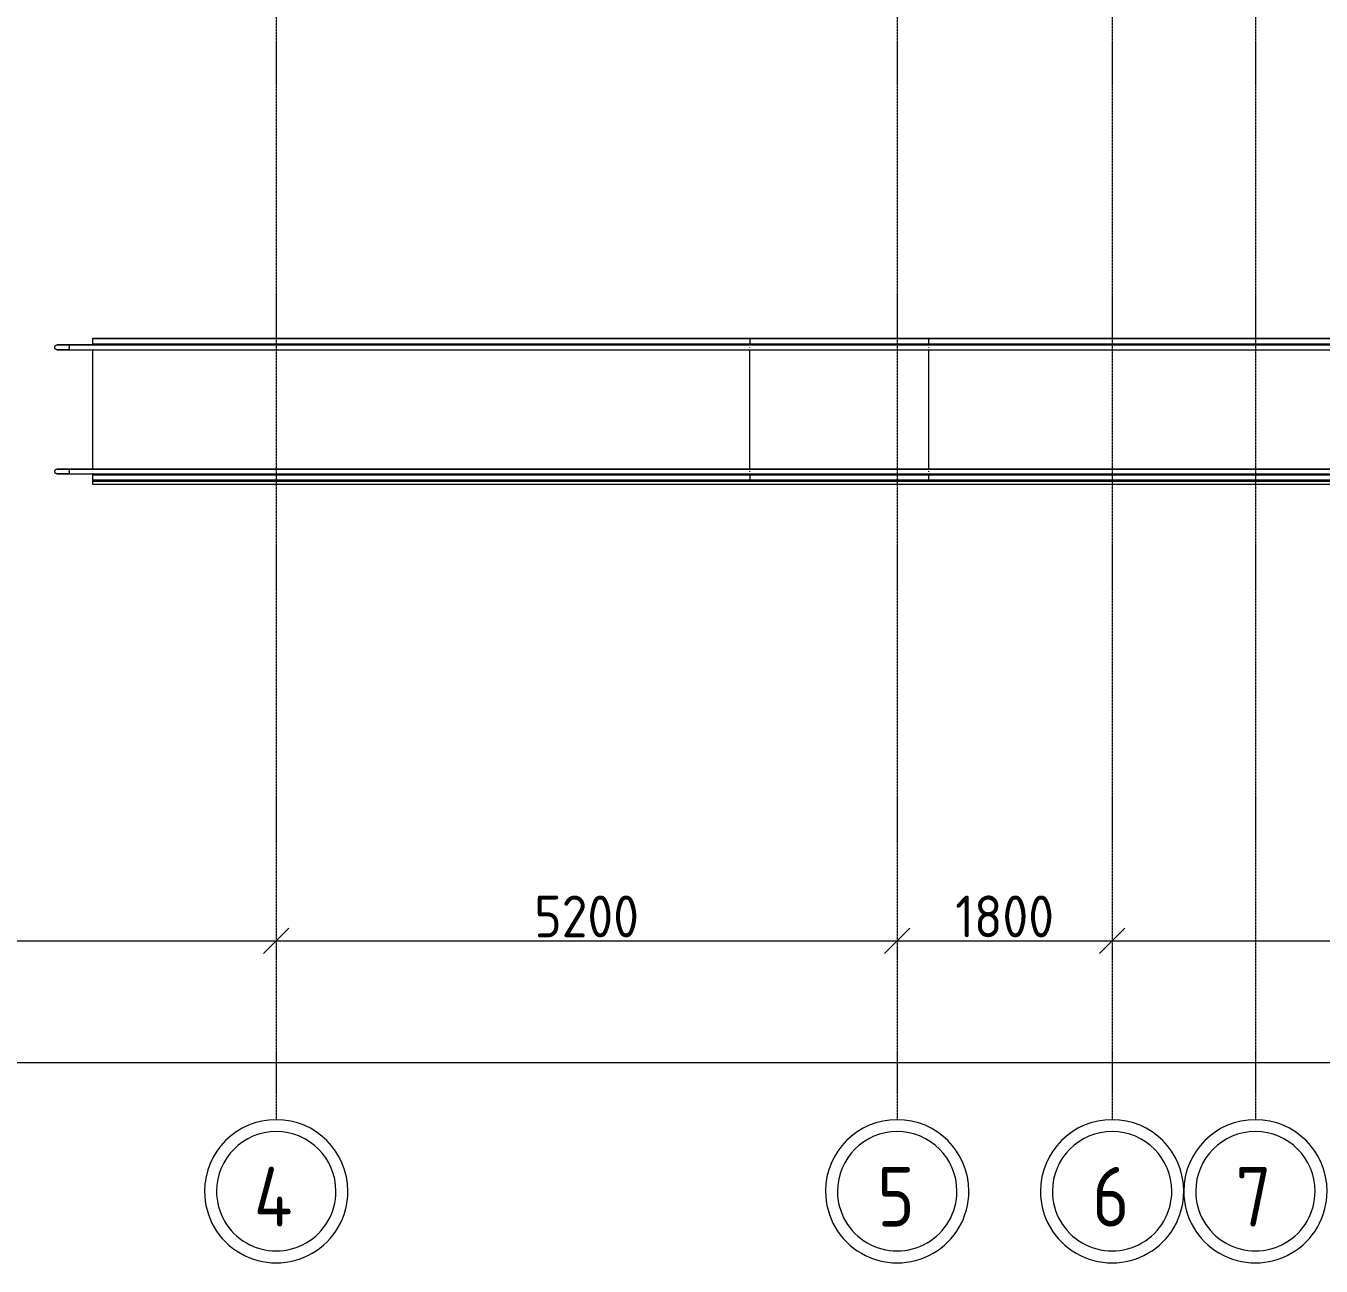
# Model space of a CAD drawing. Header units: millimetres. Extents: x -695119 to 412940, y -249585 to 622758.
# Drawn here: x -132812 to -121966, y 504638 to 515028 of the extents above; entities that cross this region are included whole.
import ezdxf

# ---------------------------------------------------------------- set-up
doc = ezdxf.new("R2010")
doc.units = ezdxf.units.MM
doc.linetypes.add('ADSK_Линия сетки', pattern=[25, 20, -2.5, 0, -2.5])
for name, color, linetype, lineweight in [('Балясины', 7, 'Continuous', 9), ('Ограждение', 8, 'Continuous', 9), ('Оси', 252, 'Continuous', 9), ('Пандус', 7, 'Continuous', 18), ('Перекрытия', 7, 'Continuous', 18), ('Поручни', 8, 'Continuous', 9), ('Размеры', 7, 'Continuous', 9)]:
    doc.layers.add(name, color=color, linetype=linetype, lineweight=lineweight)
doc.styles.add('GOST Common_1', font='', dxfattribs={"height": 250})
doc.styles.add('ISOCPEUR', font='isocpeur.ttf', dxfattribs={"width": 0.9, "height": 350})
doc.styles.get('GOST Common_1').set_extended_font_data('GOST type B')
doc.dimstyles.new('ADSK_Основной_3_5_мм', dxfattribs={"dimscale": 304.8, "dimtxt": 348.593412, "dimasz": 0.695866, "dimexe": 0.492126, "dimexo": 0.492126, "dimgap": 0.098425, "dimtad": 1, "dimdec": 0, "dimdsep": 46, "dimtxsty": 'ISOCPEUR', "dimblk1": 'OBLIQUE', "dimblk2": 'OBLIQUE', "dimsah": 1, "dimcen": 0.09, "dimdle": 0.492126, "dimazin": 0, "dimtfac": 1, "dimtdec": 4, "dimtix": 1, "dimtmove": 0, "dimatfit": 3, "dimfxl": 1, "dimtvp": 1, "dimtolj": 1, "dimtzin": 0, "dimlwd": 18, "dimlwe": 18, "dimarcsym": 2})

# ---------------------------------------------------------------- blocks, each defined once
blk = doc.blocks.new('Ограждение - Ограждение-3728732-План 1 этажа смеж')
at = {"layer": 'Поручни'}
for p, q in [((-17571, -27135), (-23071, -27135)), ((-23071, -27175), (-17571, -27175)), ((-16071, -27135), (-17571, -27135)), ((-17571, -27135), (-17571, -27175)), ((-17571, -27175), (-16071, -27175)), ((-10071, -27135), (-16071, -27135)), ((-16071, -27175), (-16071, -27135)), ((-16071, -27175), (-10071, -27175))]:
    blk.add_line(p, q, dxfattribs=at)
at = {"layer": 'Поручни', "flags": 128}
for points in [[(-23071, -27175), (-23071, -27174), (-23071, -27172), (-23071, -27169), (-23071, -27165), (-23071, -27160), (-23071, -27155), (-23071, -27150), (-23071, -27145), (-23071, -27141), (-23071, -27138), (-23071, -27136), (-23071, -27135)], [(-17571, -27136), (-17571, -27138), (-17571, -27141), (-17571, -27145), (-17571, -27150), (-17571, -27155), (-17571, -27160), (-17571, -27165), (-17571, -27169), (-17571, -27172), (-17571, -27174)], [(-16071, -27174), (-16071, -27172), (-16071, -27169), (-16071, -27165), (-16071, -27160), (-16071, -27155), (-16071, -27150), (-16071, -27145), (-16071, -27141), (-16071, -27138), (-16071, -27136)]]:
    blk.add_lwpolyline(points, dxfattribs=at)
blk = doc.blocks.new('Тип верхнего поручня - Верхний поручень_Внутренний_-3728760-План 1 этажа смеж')
at = {"layer": 'Ограждение'}
for p, q in [((-23073, -27085), (-23271, -27085)), ((-23271, -27103), (-23271, -27107)), ((-17570, -27085), (-23067, -27085)), ((-16070, -27085), (-17570, -27085)), ((-10070, -27085), (-16070, -27085)), ((-23271, -27125), (-23073, -27125)), ((-23067, -27125), (-17570, -27125)), ((-17570, -27125), (-16070, -27125)), ((-16070, -27125), (-10070, -27125))]:
    blk.add_line(p, q, dxfattribs=at)
at = {"layer": 'Ограждение', "flags": 128}
for points in [[(-23073, -27085), (-23070, -27085), (-23067, -27085)], [(-23067, -27125), (-23070, -27125), (-23073, -27125)]]:
    blk.add_lwpolyline(points, dxfattribs=at)
at = {"layer": 'Ограждение'}
for points in [[(-17571, -27107), (-17571, -27107), (-17571, -27105), (-17571, -27103), (-17571, -27103)], [(-16071, -27107), (-16071, -27107), (-16071, -27105), (-16071, -27103), (-16071, -27103)]]:
    blk.add_open_spline(points, degree=3, dxfattribs=at)
blk = doc.blocks.new('Тип верхнего поручня - D40 шаг 200-16091-План 1 этажа смеж')
at = {"layer": 'Ограждение'}
for p, q in [((0, 2), (0, 0)), ((0, 0), (0, -2))]:
    blk.add_line(p, q, dxfattribs=at)
at = {"layer": 'Ограждение', "flags": 128}
for points in [[(0, 20), (4, 20), (8, 20), (12, 20), (16, 20), (20, 20), (24, 20), (28, 20), (31, 20), (35, 20), (39, 20), (43, 20), (46, 20), (50, 20), (53, 20), (56, 20), (60, 20), (63, 20), (66, 20), (69, 20), (72, 20), (74, 20), (77, 20), (80, 20), (82, 20), (84, 20), (86, 20), (88, 20), (90, 20), (92, 20), (93, 20), (95, 20), (96, 20), (97, 20), (98, 20), (99, 20), (99, 20), (100, 20), (100, 20), (100, 20), (100, 20)], [(100, 20), (100, 20), (100, 20), (99, 20), (99, 20), (98, 20), (97, 20), (96, 20), (95, 20), (94, 20), (92, 20), (90, 20), (89, 20), (87, 20), (85, 20), (83, 20), (80, 20), (78, 20), (75, 20), (72, 20), (70, 20), (67, 20), (64, 20), (61, 20), (57, 20), (54, 20), (51, 20), (47, 20), (44, 20), (40, 20), (36, 20), (32, 20), (29, 20), (25, 20), (21, 20), (17, 20), (13, 20), (9, 20), (5, 20), (1, 20), (0, 20)], [(100, 20), (101, 20), (102, 20), (102, 20), (103, 20), (104, 20), (105, 19), (106, 19), (106, 19), (107, 19), (108, 18), (109, 18), (109, 18), (110, 17), (111, 17), (111, 17), (112, 16), (113, 16), (113, 15), (114, 14), (114, 14), (115, 13), (115, 13), (116, 12), (116, 11), (117, 11), (117, 10), (118, 9), (118, 9), (118, 8), (119, 7), (119, 6), (119, 6), (119, 5), (120, 4), (120, 3), (120, 3), (120, 2), (120, 1), (120, 0), (120, 0)], [(120, 0), (120, -1), (120, -2), (120, -2), (120, -3), (120, -4), (119, -5), (119, -6), (119, -6), (119, -7), (118, -8), (118, -9), (118, -9), (117, -10), (117, -11), (117, -11), (116, -12), (116, -13), (115, -13), (114, -14), (114, -14), (113, -15), (113, -15), (112, -16), (111, -16), (111, -17), (110, -17), (109, -18), (109, -18), (108, -18), (107, -19), (106, -19), (106, -19), (105, -19), (104, -20), (103, -20), (103, -20), (102, -20), (101, -20), (100, -20), (100, -20)], [(0, -20), (4, -20), (8, -20), (12, -20), (16, -20), (20, -20), (24, -20), (28, -20), (31, -20), (35, -20), (39, -20), (43, -20), (46, -20), (50, -20), (53, -20), (56, -20), (60, -20), (63, -20), (66, -20), (69, -20), (72, -20), (74, -20), (77, -20), (80, -20), (82, -20), (84, -20), (86, -20), (88, -20), (90, -20), (92, -20), (93, -20), (95, -20), (96, -20), (97, -20), (98, -20), (99, -20), (99, -20), (100, -20), (100, -20), (100, -20), (100, -20)], [(100, -20), (100, -20), (100, -20), (99, -20), (99, -20), (98, -20), (97, -20), (96, -20), (95, -20), (94, -20), (92, -20), (90, -20), (89, -20), (87, -20), (85, -20), (83, -20), (80, -20), (78, -20), (75, -20), (72, -20), (70, -20), (67, -20), (64, -20), (61, -20), (57, -20), (54, -20), (51, -20), (47, -20), (44, -20), (40, -20), (36, -20), (32, -20), (29, -20), (25, -20), (21, -20), (17, -20), (13, -20), (9, -20), (5, -20), (1, -20), (0, -20)]]:
    blk.add_lwpolyline(points, dxfattribs=at)
blk = doc.blocks.new('Тип верхнего поручня - Верхний поручень_Внутренний_-V68-План 1 этажа смеж')
at = {"layer": 'Ограждение'}
for p, q in [((-23271, -27085), (-23271, -27125)), ((-23271, -27085), (-23073, -27085)), ((-23073, -27085), (-23069, -27085)), ((-23069, -27085), (-17571, -27085)), ((-17571, -27085), (-16071, -27085)), ((-16071, -27085), (-10071, -27085)), ((-23271, -27125), (-23073, -27125)), ((-23073, -27125), (-23069, -27125)), ((-23069, -27125), (-17571, -27125)), ((-17571, -27125), (-16071, -27125)), ((-16071, -27125), (-10071, -27125))]:
    blk.add_line(p, q, dxfattribs=at)
blk = doc.blocks.new('Тип перил - Перила_Внутренний_-3728772-План 1 этажа смеж')
at = {"layer": 'Ограждение', "flags": 128}
for points in [[(-23073, -27085), (-23070, -27085), (-23069, -27085)], [(-23069, -27125), (-23070, -27125), (-23073, -27125)]]:
    blk.add_lwpolyline(points, dxfattribs=at)
blk = doc.blocks.new('Тип перил - Перила_Внутренний_-V69-План 1 этажа смеж')
at = {"layer": 'Ограждение'}
for p, q in [((-23073, -27085), (-23069, -27085)), ((-23073, -27125), (-23069, -27125))]:
    blk.add_line(p, q, dxfattribs=at)
blk = doc.blocks.new('Ограждение - Ограждение-3761827-План 1 этажа смеж')
at = {"layer": 'Поручни'}
for p, q in [((-17571, -25995), (-23071, -25995)), ((-16071, -25995), (-17571, -25995)), ((-17571, -25995), (-17571, -26035)), ((-10071, -25995), (-16071, -25995)), ((-16071, -26035), (-16071, -25995)), ((-23071, -26035), (-17571, -26035)), ((-17571, -26035), (-16071, -26035)), ((-16071, -26035), (-10071, -26035))]:
    blk.add_line(p, q, dxfattribs=at)
at = {"layer": 'Поручни', "flags": 128}
for points in [[(-23071, -26035), (-23071, -26034), (-23071, -26032), (-23071, -26029), (-23071, -26025), (-23071, -26020), (-23071, -26015), (-23071, -26010), (-23071, -26005), (-23071, -26001), (-23071, -25998), (-23071, -25996), (-23071, -25995)], [(-17571, -25996), (-17571, -25998), (-17571, -26001), (-17571, -26005), (-17571, -26010), (-17571, -26015), (-17571, -26020), (-17571, -26025), (-17571, -26029), (-17571, -26032), (-17571, -26034)], [(-16071, -26034), (-16071, -26032), (-16071, -26029), (-16071, -26025), (-16071, -26020), (-16071, -26015), (-16071, -26010), (-16071, -26005), (-16071, -26001), (-16071, -25998), (-16071, -25996)]]:
    blk.add_lwpolyline(points, dxfattribs=at)
blk = doc.blocks.new('Тип верхнего поручня - Верхний поручень_Внутренний_-3761831-План 1 этажа смеж')
at = {"layer": 'Ограждение'}
for p, q in [((-23073, -26045), (-23271, -26045)), ((-23271, -26063), (-23271, -26067)), ((-23271, -26085), (-23073, -26085)), ((-17570, -26045), (-23067, -26045)), ((-23067, -26085), (-17570, -26085)), ((-10070, -26045), (-16070, -26045)), ((-16070, -26085), (-10070, -26085))]:
    blk.add_line(p, q, dxfattribs=at)
at = {"layer": 'Ограждение', "flags": 128}
for points in [[(-23073, -26045), (-23070, -26045), (-23067, -26045)], [(-23067, -26085), (-23070, -26085), (-23073, -26085)]]:
    blk.add_lwpolyline(points, dxfattribs=at)
at = {"layer": 'Ограждение'}
for points in [[(-17571, -26067), (-17571, -26067), (-17571, -26065), (-17571, -26063), (-17571, -26063)], [(-16071, -26067), (-16071, -26067), (-16071, -26065), (-16071, -26063), (-16071, -26063)]]:
    blk.add_open_spline(points, degree=3, dxfattribs=at)
blk = doc.blocks.new('Тип верхнего поручня - Верхний поручень_Внутренний_-V72-План 1 этажа смеж')
at = {"layer": 'Ограждение'}
for p, q in [((-23271, -26045), (-23271, -26085)), ((-23271, -26045), (-23073, -26045)), ((-23271, -26085), (-23073, -26085)), ((-23073, -26045), (-23069, -26045)), ((-23073, -26085), (-23069, -26085)), ((-23069, -26045), (-17571, -26045)), ((-23069, -26085), (-17571, -26085)), ((-17571, -26045), (-16071, -26045)), ((-17571, -26085), (-16071, -26085)), ((-16071, -26045), (-10071, -26045)), ((-16071, -26085), (-10071, -26085))]:
    blk.add_line(p, q, dxfattribs=at)
blk = doc.blocks.new('Тип перил - Перила_Внутренний_-3761841-План 1 этажа смеж')
at = {"layer": 'Ограждение', "flags": 128}
for points in [[(-23073, -26045), (-23070, -26045), (-23069, -26045)], [(-23069, -26085), (-23070, -26085), (-23073, -26085)]]:
    blk.add_lwpolyline(points, dxfattribs=at)
blk = doc.blocks.new('Тип перил - Перила_Внутренний_-V73-План 1 этажа смеж')
at = {"layer": 'Ограждение'}
for p, q in [((-23073, -26045), (-23069, -26045)), ((-23073, -26085), (-23069, -26085))]:
    blk.add_line(p, q, dxfattribs=at)
blk = doc.blocks.new('Ось сетки - Круг_Ø12 мм 2-461932-План 1 этажа смеж')
at = {"layer": 'Оси', "lineweight": 20}
for radius, start, end in [(6, 360, 180), (5, 360, 180), (6, 180, 360), (5, 180, 360)]:
    blk.add_arc((0, 0), radius, start, end, dxfattribs=at)
blk = doc.blocks.new('_Oblique')
at = {"color": 0, "linetype": 'ByBlock', "lineweight": -2}
blk.add_line((-0.5, -0.5), (0.5, 0.5), dxfattribs=at)
blk = doc.blocks.new('*D506')
at = {"layer": 'Defpoints', "color": 0, "transparency": 16777216}
for p in [(-142516, 506443), (-74916, 506443), (-74916, 506343)]:
    blk.add_point(p, dxfattribs=at)
at = {"layer": 'Размеры', "color": 0, "lineweight": 18, "transparency": 16777216}
for p, q in [((-142666, 506343), (-74766, 506343)), ((-142516, 506293), (-142516, 506193)), ((-74916, 506293), (-74916, 506193))]:
    blk.add_line(p, q, dxfattribs=at)
at = {"layer": 'Размеры', "color": 0, "lineweight": 18, "transparency": 16777216, "xscale": 212.1, "yscale": 212.1, "zscale": 212.1, "rotation": 180}
blk.add_blockref('_Oblique', (-142516, 506343), dxfattribs=at)
at = {"layer": 'Размеры', "color": 0, "lineweight": 18, "transparency": 16777216, "xscale": 212.1, "yscale": 212.1, "zscale": 212.1}
blk.add_blockref('_Oblique', (-74916, 506343), dxfattribs=at)
at = {"layer": 'Размеры', "color": 0, "lineweight": 20, "transparency": 16777216, "insert": (-108716, 506548), "char_height": 350, "width": 1324.48, "attachment_point": 5, "style": 'ISOCPEUR'}
blk.add_mtext('\\A1;67600', dxfattribs=at)
blk = doc.blocks.new('*D508')
at = {"layer": 'Defpoints', "color": 0, "transparency": 16777216}
for p in [(-136366, 507462), (-130716, 507462), (-130716, 507362)]:
    blk.add_point(p, dxfattribs=at)
at = {"layer": 'Размеры', "color": 0, "lineweight": 18, "transparency": 16777216}
for p, q in [((-136516, 507362), (-130566, 507362)), ((-136366, 507312), (-136366, 507212)), ((-130716, 507312), (-130716, 507212))]:
    blk.add_line(p, q, dxfattribs=at)
at = {"layer": 'Размеры', "color": 0, "lineweight": 18, "transparency": 16777216, "xscale": 212.1, "yscale": 212.1, "zscale": 212.1, "rotation": 180}
blk.add_blockref('_Oblique', (-136366, 507362), dxfattribs=at)
at = {"layer": 'Размеры', "color": 0, "lineweight": 18, "transparency": 16777216, "xscale": 212.1, "yscale": 212.1, "zscale": 212.1}
blk.add_blockref('_Oblique', (-130716, 507362), dxfattribs=at)
at = {"layer": 'Размеры', "color": 0, "lineweight": 20, "transparency": 16777216, "insert": (-133541, 507567), "char_height": 350, "width": 1059.58, "attachment_point": 5, "style": 'ISOCPEUR'}
blk.add_mtext('\\A1;5650', dxfattribs=at)
blk = doc.blocks.new('*D509')
at = {"layer": 'Defpoints', "color": 0, "transparency": 16777216}
for p in [(-130716, 507462), (-125516, 507462), (-125516, 507362)]:
    blk.add_point(p, dxfattribs=at)
at = {"layer": 'Размеры', "color": 0, "lineweight": 18, "transparency": 16777216}
for p, q in [((-130866, 507362), (-125366, 507362)), ((-130716, 507312), (-130716, 507212)), ((-125516, 507312), (-125516, 507212))]:
    blk.add_line(p, q, dxfattribs=at)
at = {"layer": 'Размеры', "color": 0, "lineweight": 18, "transparency": 16777216, "xscale": 212.1, "yscale": 212.1, "zscale": 212.1, "rotation": 180}
blk.add_blockref('_Oblique', (-130716, 507362), dxfattribs=at)
at = {"layer": 'Размеры', "color": 0, "lineweight": 18, "transparency": 16777216, "xscale": 212.1, "yscale": 212.1, "zscale": 212.1}
blk.add_blockref('_Oblique', (-125516, 507362), dxfattribs=at)
at = {"layer": 'Размеры', "color": 0, "lineweight": 20, "transparency": 16777216, "insert": (-128116, 507567), "char_height": 350, "width": 1059.58, "attachment_point": 5, "style": 'ISOCPEUR'}
blk.add_mtext('\\A1;5200', dxfattribs=at)
blk = doc.blocks.new('*D510')
at = {"layer": 'Defpoints', "color": 0, "transparency": 16777216}
for p in [(-125516, 507462), (-123716, 507462), (-123716, 507362)]:
    blk.add_point(p, dxfattribs=at)
at = {"layer": 'Размеры', "color": 0, "lineweight": 18, "transparency": 16777216}
for p, q in [((-125666, 507362), (-123566, 507362)), ((-125516, 507312), (-125516, 507212)), ((-123716, 507312), (-123716, 507212))]:
    blk.add_line(p, q, dxfattribs=at)
at = {"layer": 'Размеры', "color": 0, "lineweight": 18, "transparency": 16777216, "xscale": 212.1, "yscale": 212.1, "zscale": 212.1, "rotation": 180}
blk.add_blockref('_Oblique', (-125516, 507362), dxfattribs=at)
at = {"layer": 'Размеры', "color": 0, "lineweight": 18, "transparency": 16777216, "xscale": 212.1, "yscale": 212.1, "zscale": 212.1}
blk.add_blockref('_Oblique', (-123716, 507362), dxfattribs=at)
at = {"layer": 'Размеры', "color": 0, "lineweight": 20, "transparency": 16777216, "insert": (-124616, 507567), "char_height": 350, "width": 980.83, "attachment_point": 5, "style": 'ISOCPEUR'}
blk.add_mtext('\\A1;1800', dxfattribs=at)
blk = doc.blocks.new('*D511')
at = {"layer": 'Defpoints', "color": 0, "transparency": 16777216}
for p in [(-123716, 507462), (-118516, 507462), (-118516, 507362)]:
    blk.add_point(p, dxfattribs=at)
at = {"layer": 'Размеры', "color": 0, "lineweight": 18, "transparency": 16777216}
for p, q in [((-123866, 507362), (-118366, 507362)), ((-123716, 507312), (-123716, 507212)), ((-118516, 507312), (-118516, 507212))]:
    blk.add_line(p, q, dxfattribs=at)
at = {"layer": 'Размеры', "color": 0, "lineweight": 18, "transparency": 16777216, "xscale": 212.1, "yscale": 212.1, "zscale": 212.1, "rotation": 180}
blk.add_blockref('_Oblique', (-123716, 507362), dxfattribs=at)
at = {"layer": 'Размеры', "color": 0, "lineweight": 18, "transparency": 16777216, "xscale": 212.1, "yscale": 212.1, "zscale": 212.1}
blk.add_blockref('_Oblique', (-118516, 507362), dxfattribs=at)
at = {"layer": 'Размеры', "color": 0, "lineweight": 20, "transparency": 16777216, "insert": (-121116, 507567), "char_height": 350, "width": 1059.58, "attachment_point": 5, "style": 'ISOCPEUR'}
blk.add_mtext('\\A1;5200', dxfattribs=at)

msp = doc.modelspace()

# ---------------------------------------------------------------- linework, layer by layer
at = {"layer": 'Оси', "linetype": 'ADSK_Линия сетки'}
for p, q in [((-130715.535, 535260.058), (-130715.535, 505864.372)), ((-125515.535, 535260.058), (-125515.535, 505864.372)), ((-123715.535, 535260.058), (-123715.535, 505864.372)), ((-122515.535, 535260.058), (-122515.535, 505864.372))]:
    msp.add_line(p, q, dxfattribs=at)
at = {"layer": 'Пандус'}
for p, q in [((-132250.535, 512404.769), (-132250.535, 512412.717)), ((-132250.535, 512412.717), (-126750.535, 512412.717)), ((-126750.535, 512404.769), (-126750.535, 512412.717)), ((-126750.535, 512412.717), (-125250.535, 512412.717)), ((-125250.535, 512404.769), (-125250.535, 512412.717)), ((-125250.535, 512412.717), (-119250.535, 512412.717)), ((-132250.535, 512354.087), (-132250.535, 512364.769)), ((-132250.535, 511314.087), (-132250.535, 512315.45)), ((-126750.535, 512354.769), (-126750.535, 512364.769)), ((-126750.535, 511314.769), (-126750.535, 512314.769)), ((-125250.535, 512354.769), (-125250.535, 512364.769)), ((-125250.535, 511314.769), (-125250.535, 512314.769)), ((-132250.535, 511264.769), (-132250.535, 511275.45)), ((-132250.535, 511212.717), (-132250.535, 511224.769)), ((-132250.535, 511212.717), (-126750.535, 511212.717)), ((-126750.535, 511264.769), (-126750.535, 511274.769)), ((-126750.535, 511212.717), (-126750.535, 511224.769)), ((-126750.535, 511212.717), (-125250.535, 511212.717)), ((-125250.535, 511264.769), (-125250.535, 511274.769)), ((-125250.535, 511212.717), (-125250.535, 511224.769)), ((-125250.535, 511212.717), (-119250.535, 511212.717))]:
    msp.add_line(p, q, dxfattribs=at)
at = {"layer": 'Перекрытия', "color": 49, "true_color": 0x464646}
for p, q in [((-132250.535, 512412.717), (-111750.535, 512412.717)), ((-132250.535, 512404.769), (-132250.535, 512412.717)), ((-132250.535, 512354.087), (-132250.535, 512364.769)), ((-132250.535, 511314.087), (-132250.535, 512315.45)), ((-132250.535, 511264.769), (-132250.535, 511275.45)), ((-132250.535, 511184.769), (-132250.535, 511224.769)), ((-111750.535, 511184.769), (-132250.535, 511184.769))]:
    msp.add_line(p, q, dxfattribs=at)

# ---------------------------------------------------------------- block references
at = {"layer": 'Балясины'}
for name in ['Ограждение - Ограждение-3761827-План 1 этажа смеж', 'Ограждение - Ограждение-3728732-План 1 этажа смеж']:
    msp.add_blockref(name, (-109179.558, 538399.789), dxfattribs=at)
at = {"layer": 'Ограждение', "rotation": 180}
for p in [(-132450.535, 512334.769), (-132450.535, 511294.769)]:
    msp.add_blockref('Тип верхнего поручня - D40 шаг 200-16091-План 1 этажа смеж', p, dxfattribs=at)
at = {"layer": 'Ограждение'}
for name in ['Тип верхнего поручня - Верхний поручень_Внутренний_-3761831-План 1 этажа смеж', 'Тип верхнего поручня - Верхний поручень_Внутренний_-V72-План 1 этажа смеж', 'Тип перил - Перила_Внутренний_-3761841-План 1 этажа смеж', 'Тип перил - Перила_Внутренний_-V73-План 1 этажа смеж', 'Тип верхнего поручня - Верхний поручень_Внутренний_-3728760-План 1 этажа смеж', 'Тип верхнего поручня - Верхний поручень_Внутренний_-V68-План 1 этажа смеж', 'Тип перил - Перила_Внутренний_-3728772-План 1 этажа смеж', 'Тип перил - Перила_Внутренний_-V69-План 1 этажа смеж']:
    msp.add_blockref(name, (-109179.558, 538399.789), dxfattribs=at)
at = {"layer": 'Оси', "lineweight": 20, "xscale": 99.99999999999993, "yscale": 99.99999999999993, "zscale": 99.99999999999993, "rotation": 180}
for p in [(-130715.535, 505264.372), (-125515.535, 505264.372), (-123715.535, 505264.372), (-122515.535, 505264.372)]:
    msp.add_blockref('Ось сетки - Круг_Ø12 мм 2-461932-План 1 этажа смеж', p, dxfattribs=at)

# ---------------------------------------------------------------- texts
at = {"layer": 'Оси', "char_height": 500, "attachment_point": 1, "style": 'GOST Common_1'}
for s, insert, width in [('\\fGOST Common|b0|i0|c204|p34|;\\W.9;4', (-130902.355, 505468.985), 440.12644), ('\\fGOST Common|b0|i0|c204|p34|;\\W.9;5', (-125681.655, 505468.985), 389.62012), ('\\fGOST Common|b0|i0|c204|p34|;\\W.9;6', (-123881.655, 505468.985), 389.62012), ('\\fGOST Common|b0|i0|c204|p34|;\\W.9;7', (-122681.655, 505468.985), 389.62012)]:
    msp.add_mtext(s, dxfattribs=dict(at, insert=insert, width=width))

# ---------------------------------------------------------------- dimensions: what is measured, and where the dimension line sits
at = {"layer": 'Размеры', "lineweight": 20}
for base, p1, p2, override, picture, middle in [((-130715.535, 507361.716), (-136365.535, 507461.701), (-130715.535, 507461.701), {"dimpost": '<>', "dimfxl": 5650}, '*D508', (-133540.535, 507566.716)), ((-125515.535, 507361.716), (-130715.535, 507461.701), (-125515.535, 507461.701), {"dimpost": '<>', "dimfxl": 5200}, '*D509', (-128115.535, 507566.716)), ((-123715.535, 507361.716), (-125515.535, 507461.701), (-123715.535, 507461.701), {"dimpost": '<>', "dimfxl": 1800}, '*D510', (-124615.535, 507566.716)), ((-118515.535, 507361.716), (-123715.535, 507461.701), (-118515.535, 507461.701), {"dimpost": '<>', "dimfxl": 5200}, '*D511', (-121115.535, 507566.716)), ((-74915.535, 506343.474), (-142515.535, 506443.459), (-74915.535, 506443.459), {"dimpost": '<>', "dimfxl": 67600}, '*D506', (-108715.535, 506548.474))]:
    dim = msp.add_linear_dim(base=base, p1=p1, p2=p2, dimstyle='ADSK_Основной_3_5_мм', override=override, dxfattribs=at)
    dim.commit()
    dim.dimension.update_dxf_attribs({"geometry": picture, "text_midpoint": middle})

doc.saveas('drawing.dxf')
